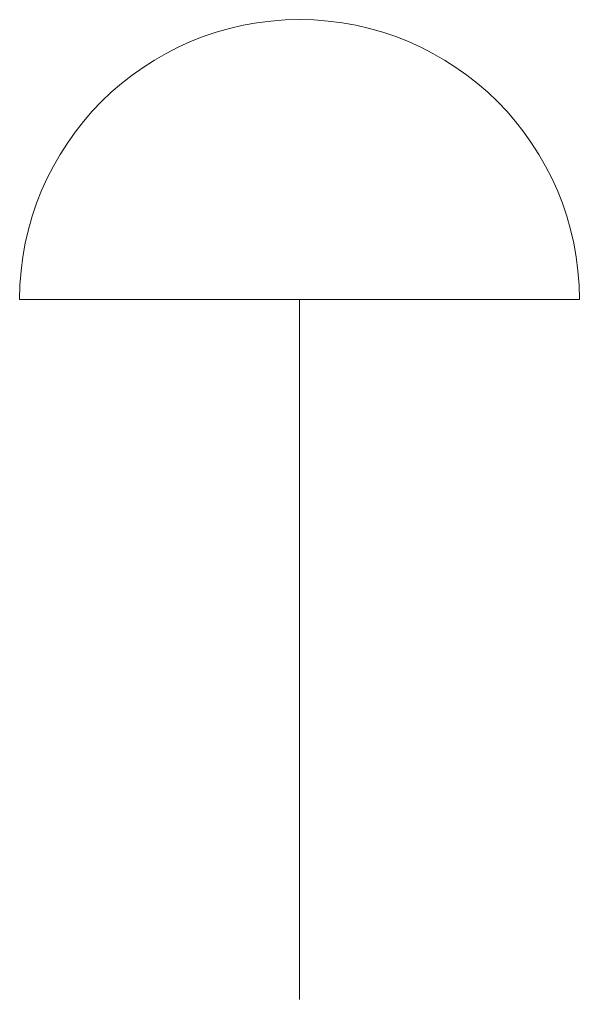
# Model space of a CAD drawing. Header units: inches. Extents: x 0 to 0.004, y 0 to 0.007.
import ezdxf

# ---------------------------------------------------------------- set-up
doc = ezdxf.new("R2010")
doc.units = ezdxf.units.IN
doc.header["$MEASUREMENT"] = 0
doc.layers.add('Level 7', color=9, linetype='Continuous', lineweight=0)

# ---------------------------------------------------------------- blocks, each defined once
blk = doc.blocks.new('001059_pred_diaphragm_operated_control_valve_with_handwheel')
at = {"layer": 'Level 7', "color": 2, "linetype": 'Continuous', "lineweight": 13}
for p, q in [((-0.002, 0.005), (0.002, 0.005)), ((0, 0), (0, 0.005))]:
    blk.add_line(p, q, dxfattribs=at)
at = {"layer": 'Level 7', "color": 2, "linetype": 'Continuous', "lineweight": 13, "extrusion": (0, 0, -1)}
blk.add_arc((0, 0.005), 0.002, 0, 180, dxfattribs=at)

msp = doc.modelspace()

# ---------------------------------------------------------------- block references
at = {"layer": 'Level 7', "color": 2, "linetype": 'Continuous', "lineweight": 13}
msp.add_blockref('001059_pred_diaphragm_operated_control_valve_with_handwheel', (0.002, 0), dxfattribs=at)

doc.saveas('drawing.dxf')
